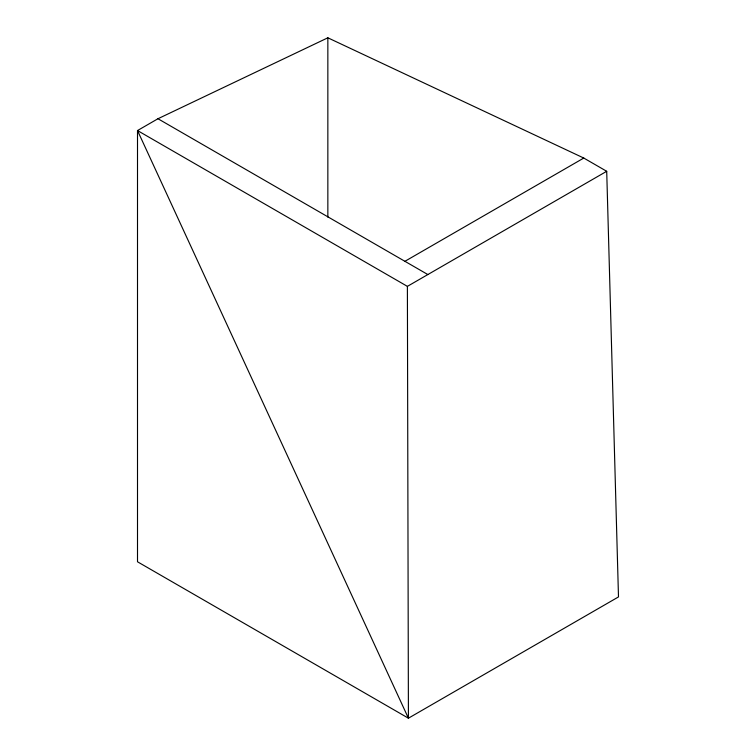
<?xml version="1.0" encoding="UTF-8"?>
<svg xmlns="http://www.w3.org/2000/svg" width="756" height="756" viewBox="0 0 756 756"><rect width="100%" height="100%" fill="white"/><g stroke="black" fill="none" stroke-linecap="round" stroke-linejoin="round"><path stroke-width="1.13" d="M157.966 118.739L137.507 130.552L137.507 561.784L408.42 718.2L618.493 596.919L606.709 171.291L583.783 158.051L327.849 37.8L157.966 118.739L427.849 274.551M404.914 261.311L583.783 158.051M407.389 286.363L408.42 718.2L137.507 130.552L407.389 286.363L606.709 171.291M327.849 37.8L327.849 217.123"/></g></svg>
